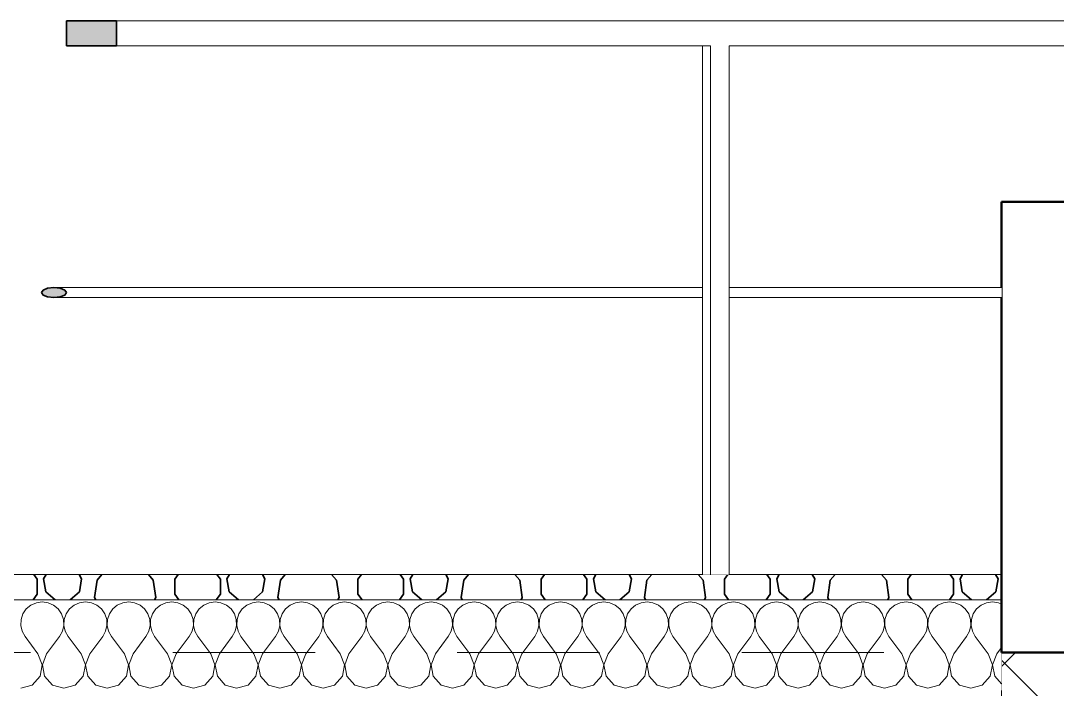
# Model space of a CAD drawing. Header units: millimetres. Extents: x -46169 to 228156, y -86316 to 18123.
# Drawn here: x 215679 to 217736, y -66402 to -65074 of the extents above; entities that cross this region are included whole.
import ezdxf

# ---------------------------------------------------------------- set-up
doc = ezdxf.new("R2010")
doc.units = ezdxf.units.MM
doc.header["$MEASUREMENT"] = 0
doc.linetypes.add('Dashed', pattern=[2822.222233, 1411.111116, -1411.111116])
doc.linetypes.add('Wipeout_Contour', pattern=[1000, 0, -1000])
for name, color, linetype, lineweight, true_color in [('0_Pen_No__105', 7, 'Continuous', 15, 0xa6a6a6), ('A-20-M_Floor_Slab_Pen_No__107', 7, 'Continuous', 15, 0xa6a6a6), ('A-20-M_Floor_Slab_Pen_No__149', 7, 'Continuous', 0, 0x2a2a2a), ('A-25-M_Wall_Ext_Existing_HUB_Pen_No__107', 7, 'Continuous', 15, 0xa6a6a6), ('A-25-M_Wall_Ext_Existing_HUB_Pen_No__27', 7, 'Continuous', 50, 0x2a2a2a), ('A-25-M_Wall_Ext_Pen_No__104', 7, 'Continuous', 15, 0xa6a6a6), ('A-25-M_Wall_Ext_Pen_No__44', 7, 'Continuous', 35, 0x444444), ('A-25-M_Wall_Ext_Pen_No__64', 7, 'Continuous', 20, 0x606060)]:
    doc.layers.add(name, color=color, linetype=linetype, lineweight=lineweight, true_color=true_color)
for name, color, linetype in [('A-20-M_Floor_Slab', 7, 'Continuous'), ('A-25-M_Wall_Ext', 7, 'Continuous'), ('A-25-M_Wall_Ext_Existing_HUB', 7, 'Continuous')]:
    doc.layers.add(name, color=color, linetype=linetype)
doc.layers.add('A-20-M_Floor_Slab_Pen_No__41', color=7, linetype='Continuous', lineweight=35)
doc.layers.add('A-25-M_Wall_Ext_Existing_HUB_Pen_No__1', color=7, linetype='Continuous', lineweight=13)

# ---------------------------------------------------------------- blocks, each defined once
blk = doc.blocks.new('Section Elem_541_3', base_point=(223698.6, -82529.3))
at = {"color": 254, "linetype": 'Wipeout_Contour', "lineweight": 0, "ltscale": 1594581.109947772}
blk.add_wipeout([(217624.4, -66534.3), (217624.4, -67359.3), (217970.4, -67359.3), (217971.6, -67359.3), (217971.6, -66329.3), (217625.6, -66329.3), (217625.6, -66534.3)], dxfattribs=at).dxf.layer = 'A-25-M_Wall_Ext_Existing_HUB'
at = {"layer": 'A-25-M_Wall_Ext_Existing_HUB_Pen_No__107', "linetype": 'Continuous'}
h = blk.add_hatch(dxfattribs=at)
h.set_pattern_fill('Concrete_Block_0003', color=256, style=0, pattern_type=2)
h.set_pattern_definition([(45, (223698.64, -82529.25), (-91.9239, 91.9239), []), (135, (223698.64, -82529.25), (91.9239, 91.9239), [])])
h.paths.add_polyline_path([(217624.4, -66534.3), (217624.4, -67359.3), (217970.4, -67359.3), (217971.6, -67359.3), (217971.6, -66329.3), (217625.6, -66329.3), (217625.6, -66534.3)])
at = {"layer": 'A-25-M_Wall_Ext_Existing_HUB_Pen_No__1', "linetype": 'Continuous', "flags": 128}
blk.add_lwpolyline([(217625.6, -66329.3), (217625.6, -66404.3), (217625.6, -66534.3)], dxfattribs=at)
blk = doc.blocks.new('*X611', base_point=(223698.6, -82529.3))
at = {"layer": 'A-20-M_Floor_Slab_Pen_No__41', "linetype": 'Continuous'}
for p, q in [((215711.6, -66183.6), (215704.8, -66174.3)), ((215711.6, -66213.1), (215711.6, -66183.6)), ((215729.5, -66174.3), (215724.5, -66182.9)), ((215724.5, -66182.9), (215729.1, -66208.7)), ((215800, -66182.9), (215795.1, -66174.3)), ((215795.5, -66208.7), (215800, -66182.9)), ((215830.7, -66185.4), (215825.8, -66219.5)), ((215840.3, -66174.3), (215830.7, -66185.4)), ((215942.1, -66185.4), (215932.4, -66174.3)), ((215947, -66219.5), (215942.1, -66185.4)), ((215991.4, -66174.3), (215984.6, -66183.6)), ((215984.6, -66183.6), (215984.6, -66213.1)), ((216075.3, -66183.6), (216068.5, -66174.3)), ((216075.3, -66213.1), (216075.3, -66183.6)), ((216093.2, -66174.3), (216088.2, -66182.9)), ((216088.2, -66182.9), (216092.8, -66208.7)), ((216163.7, -66182.9), (216158.8, -66174.3)), ((216159.2, -66208.7), (216163.7, -66182.9)), ((216194.4, -66185.4), (216189.5, -66219.5)), ((216204, -66174.3), (216194.4, -66185.4)), ((216305.8, -66185.4), (216296.1, -66174.3)), ((216310.7, -66219.5), (216305.8, -66185.4)), ((216355.1, -66174.3), (216348.3, -66183.6)), ((216348.3, -66183.6), (216348.3, -66213.1)), ((216439, -66183.6), (216432.2, -66174.3)), ((216439, -66213.1), (216439, -66183.6)), ((216456.9, -66174.3), (216451.9, -66182.9)), ((216451.9, -66182.9), (216456.5, -66208.7)), ((216527.5, -66182.9), (216522.5, -66174.3)), ((216522.9, -66208.7), (216527.5, -66182.9)), ((216558.1, -66185.4), (216553.2, -66219.5)), ((216567.8, -66174.3), (216558.1, -66185.4)), ((216669.5, -66185.4), (216659.8, -66174.3)), ((216674.4, -66219.5), (216669.5, -66185.4)), ((216718.8, -66174.3), (216712, -66183.6)), ((216712, -66183.6), (216712, -66213.1)), ((216802.7, -66183.6), (216795.9, -66174.3)), ((216802.7, -66213.1), (216802.7, -66183.6)), ((216820.6, -66174.3), (216815.6, -66182.9)), ((216815.6, -66182.9), (216820.2, -66208.7)), ((216891.2, -66182.9), (216886.2, -66174.3)), ((216886.6, -66208.7), (216891.2, -66182.9)), ((216921.8, -66185.4), (216916.9, -66219.5)), ((216931.5, -66174.3), (216921.8, -66185.4)), ((217033.2, -66185.4), (217023.5, -66174.3)), ((217038.1, -66219.5), (217033.2, -66185.4)), ((217082.5, -66174.3), (217075.7, -66183.6)), ((217075.7, -66183.6), (217075.7, -66213.1)), ((217166.4, -66183.6), (217159.6, -66174.3)), ((217166.4, -66213.1), (217166.4, -66183.6)), ((217184.3, -66174.3), (217179.3, -66182.9)), ((217179.3, -66182.9), (217183.9, -66208.7)), ((217254.9, -66182.9), (217249.9, -66174.3)), ((217250.3, -66208.7), (217254.9, -66182.9)), ((217285.5, -66185.4), (217280.6, -66219.5)), ((217295.2, -66174.3), (217285.5, -66185.4)), ((217396.9, -66185.4), (217387.2, -66174.3)), ((217401.8, -66219.5), (217396.9, -66185.4)), ((217446.2, -66174.3), (217439.4, -66183.6)), ((217439.4, -66183.6), (217439.4, -66213.1)), ((217530.1, -66183.6), (217523.3, -66174.3)), ((217530.1, -66213.1), (217530.1, -66183.6)), ((217548, -66174.3), (217543, -66182.9)), ((217543, -66182.9), (217547.6, -66208.7)), ((217618.6, -66182.9), (217613.6, -66174.3)), ((217614, -66208.7), (217618.6, -66182.9)), ((215729.1, -66208.7), (215747.6, -66224.3)), ((215777, -66224.3), (215795.5, -66208.7)), ((216092.8, -66208.7), (216111.3, -66224.3)), ((216140.7, -66224.3), (216159.2, -66208.7)), ((216456.5, -66208.7), (216475, -66224.3)), ((216504.4, -66224.3), (216522.9, -66208.7)), ((216820.2, -66208.7), (216838.7, -66224.3)), ((216868.1, -66224.3), (216886.6, -66208.7)), ((217183.9, -66208.7), (217202.4, -66224.3)), ((217231.8, -66224.3), (217250.3, -66208.7)), ((217547.6, -66208.7), (217566.1, -66224.3)), ((217595.5, -66224.3), (217614, -66208.7)), ((215703.5, -66224.3), (215711.6, -66213.1)), ((215825.8, -66219.5), (215828, -66224.3)), ((215944.8, -66224.3), (215947, -66219.5)), ((215984.6, -66213.1), (215992.7, -66224.3)), ((216067.2, -66224.3), (216075.3, -66213.1)), ((216189.5, -66219.5), (216191.7, -66224.3)), ((216308.5, -66224.3), (216310.7, -66219.5)), ((216348.3, -66213.1), (216356.4, -66224.3)), ((216430.9, -66224.3), (216439, -66213.1)), ((216553.2, -66219.5), (216555.4, -66224.3)), ((216672.2, -66224.3), (216674.4, -66219.5)), ((216712, -66213.1), (216720.1, -66224.3)), ((216794.6, -66224.3), (216802.7, -66213.1)), ((216916.9, -66219.5), (216919.1, -66224.3)), ((217035.9, -66224.3), (217038.1, -66219.5)), ((217075.7, -66213.1), (217083.8, -66224.3)), ((217158.3, -66224.3), (217166.4, -66213.1)), ((217280.6, -66219.5), (217282.8, -66224.3)), ((217399.6, -66224.3), (217401.8, -66219.5)), ((217439.4, -66213.1), (217447.5, -66224.3)), ((217522, -66224.3), (217530.1, -66213.1))]:
    blk.add_line(p, q, dxfattribs=at)
blk = doc.blocks.new('*X612', base_point=(223698.6, -82529.3))
at = {"layer": 'A-20-M_Floor_Slab_Pen_No__107', "linetype": 'Continuous'}
for p, q in [((215710.2, -66230.2), (215699.3, -66234.9)), ((215721.9, -66228.5), (215710.2, -66230.2)), ((215733.6, -66230.2), (215721.9, -66228.5)), ((215744.4, -66234.9), (215733.6, -66230.2)), ((215795.9, -66230.2), (215785.1, -66234.9)), ((215807.6, -66228.5), (215795.9, -66230.2)), ((215819.3, -66230.2), (215807.6, -66228.5)), ((215830.1, -66234.9), (215819.3, -66230.2)), ((215881.6, -66230.2), (215870.8, -66234.9)), ((215893.3, -66228.5), (215881.6, -66230.2)), ((215905, -66230.2), (215893.3, -66228.5)), ((215915.8, -66234.9), (215905, -66230.2)), ((215967.3, -66230.2), (215956.5, -66234.9)), ((215979, -66228.5), (215967.3, -66230.2)), ((215990.7, -66230.2), (215979, -66228.5)), ((216001.6, -66234.9), (215990.7, -66230.2)), ((216053, -66230.2), (216042.2, -66234.9)), ((216064.7, -66228.5), (216053, -66230.2)), ((216076.4, -66230.2), (216064.7, -66228.5)), ((216087.3, -66234.9), (216076.4, -66230.2)), ((216138.7, -66230.2), (216127.9, -66234.9)), ((216150.5, -66228.5), (216138.7, -66230.2)), ((216162.2, -66230.2), (216150.5, -66228.5)), ((216173, -66234.9), (216162.2, -66230.2)), ((216224.5, -66230.2), (216213.6, -66234.9)), ((216236.2, -66228.5), (216224.5, -66230.2)), ((216247.9, -66230.2), (216236.2, -66228.5)), ((216258.7, -66234.9), (216247.9, -66230.2)), ((216310.2, -66230.2), (216299.3, -66234.9)), ((216321.9, -66228.5), (216310.2, -66230.2)), ((216333.6, -66230.2), (216321.9, -66228.5)), ((216344.4, -66234.9), (216333.6, -66230.2)), ((216395.9, -66230.2), (216385.1, -66234.9)), ((216407.6, -66228.5), (216395.9, -66230.2)), ((216419.3, -66230.2), (216407.6, -66228.5)), ((216430.1, -66234.9), (216419.3, -66230.2)), ((216481.6, -66230.2), (216470.8, -66234.9)), ((216493.3, -66228.5), (216481.6, -66230.2)), ((216505, -66230.2), (216493.3, -66228.5)), ((216515.8, -66234.9), (216505, -66230.2)), ((216567.3, -66230.2), (216556.5, -66234.9)), ((216579, -66228.5), (216567.3, -66230.2)), ((216590.7, -66230.2), (216579, -66228.5)), ((216601.6, -66234.9), (216590.7, -66230.2)), ((216653, -66230.2), (216642.2, -66234.9)), ((216664.7, -66228.5), (216653, -66230.2)), ((216676.4, -66230.2), (216664.7, -66228.5)), ((216687.3, -66234.9), (216676.4, -66230.2)), ((216738.7, -66230.2), (216727.9, -66234.9)), ((216750.5, -66228.5), (216738.7, -66230.2)), ((216762.2, -66230.2), (216750.5, -66228.5)), ((216773, -66234.9), (216762.2, -66230.2)), ((216824.5, -66230.2), (216813.6, -66234.9)), ((216836.2, -66228.5), (216824.5, -66230.2)), ((216847.9, -66230.2), (216836.2, -66228.5)), ((216858.7, -66234.9), (216847.9, -66230.2)), ((216910.2, -66230.2), (216899.3, -66234.9)), ((216921.9, -66228.5), (216910.2, -66230.2)), ((216933.6, -66230.2), (216921.9, -66228.5)), ((216944.4, -66234.9), (216933.6, -66230.2)), ((216995.9, -66230.2), (216985.1, -66234.9)), ((217007.6, -66228.5), (216995.9, -66230.2)), ((217019.3, -66230.2), (217007.6, -66228.5)), ((217030.1, -66234.9), (217019.3, -66230.2)), ((217081.6, -66230.2), (217070.8, -66234.9)), ((217093.3, -66228.5), (217081.6, -66230.2)), ((217105, -66230.2), (217093.3, -66228.5)), ((217115.8, -66234.9), (217105, -66230.2)), ((217167.3, -66230.2), (217156.5, -66234.9)), ((217179, -66228.5), (217167.3, -66230.2)), ((217190.7, -66230.2), (217179, -66228.5)), ((217201.6, -66234.9), (217190.7, -66230.2)), ((217253, -66230.2), (217242.2, -66234.9)), ((217264.7, -66228.5), (217253, -66230.2)), ((217276.4, -66230.2), (217264.7, -66228.5)), ((217287.3, -66234.9), (217276.4, -66230.2)), ((217338.7, -66230.2), (217327.9, -66234.9)), ((217350.5, -66228.5), (217338.7, -66230.2)), ((217362.2, -66230.2), (217350.5, -66228.5)), ((217373, -66234.9), (217362.2, -66230.2)), ((217424.5, -66230.2), (217413.6, -66234.9)), ((217436.2, -66228.5), (217424.5, -66230.2)), ((217447.9, -66230.2), (217436.2, -66228.5)), ((217458.7, -66234.9), (217447.9, -66230.2)), ((217510.2, -66230.2), (217499.3, -66234.9)), ((217521.9, -66228.5), (217510.2, -66230.2)), ((217533.6, -66230.2), (217521.9, -66228.5)), ((217544.4, -66234.9), (217533.6, -66230.2)), ((217595.9, -66230.2), (217585.1, -66234.9)), ((217607.6, -66228.5), (217595.9, -66230.2)), ((217619.3, -66230.2), (217607.6, -66228.5)), ((217625.6, -66233), (217619.3, -66230.2)), ((215683.5, -66252.2), (215679.8, -66263.4)), ((215690.2, -66242.5), (215683.5, -66252.2)), ((215699.3, -66234.9), (215690.2, -66242.5)), ((215753.5, -66242.5), (215744.4, -66234.9)), ((215760.2, -66252.2), (215753.5, -66242.5)), ((215764, -66263.4), (215760.2, -66252.2)), ((215769.3, -66252.2), (215765.5, -66263.4)), ((215776, -66242.5), (215769.3, -66252.2)), ((215785.1, -66234.9), (215776, -66242.5)), ((215839.2, -66242.5), (215830.1, -66234.9)), ((215845.9, -66252.2), (215839.2, -66242.5)), ((215849.7, -66263.4), (215845.9, -66252.2)), ((215855, -66252.2), (215851.2, -66263.4)), ((215861.7, -66242.5), (215855, -66252.2)), ((215870.8, -66234.9), (215861.7, -66242.5)), ((215924.9, -66242.5), (215915.8, -66234.9)), ((215931.6, -66252.2), (215924.9, -66242.5)), ((215935.4, -66263.4), (215931.6, -66252.2)), ((215940.7, -66252.2), (215936.9, -66263.4)), ((215947.4, -66242.5), (215940.7, -66252.2)), ((215956.5, -66234.9), (215947.4, -66242.5)), ((216010.7, -66242.5), (216001.6, -66234.9)), ((216017.4, -66252.2), (216010.7, -66242.5)), ((216021.1, -66263.4), (216017.4, -66252.2)), ((216026.4, -66252.2), (216022.6, -66263.4)), ((216033.1, -66242.5), (216026.4, -66252.2)), ((216042.2, -66234.9), (216033.1, -66242.5)), ((216096.4, -66242.5), (216087.3, -66234.9)), ((216103.1, -66252.2), (216096.4, -66242.5)), ((216106.8, -66263.4), (216103.1, -66252.2)), ((216112.1, -66252.2), (216108.3, -66263.4)), ((216118.8, -66242.5), (216112.1, -66252.2)), ((216127.9, -66234.9), (216118.8, -66242.5)), ((216182.1, -66242.5), (216173, -66234.9)), ((216188.8, -66252.2), (216182.1, -66242.5)), ((216192.6, -66263.4), (216188.8, -66252.2)), ((216197.8, -66252.2), (216194.1, -66263.4)), ((216204.5, -66242.5), (216197.8, -66252.2)), ((216213.6, -66234.9), (216204.5, -66242.5)), ((216267.8, -66242.5), (216258.7, -66234.9)), ((216274.5, -66252.2), (216267.8, -66242.5)), ((216278.3, -66263.4), (216274.5, -66252.2)), ((216283.5, -66252.2), (216279.8, -66263.4)), ((216290.2, -66242.5), (216283.5, -66252.2)), ((216299.3, -66234.9), (216290.2, -66242.5)), ((216353.5, -66242.5), (216344.4, -66234.9)), ((216360.2, -66252.2), (216353.5, -66242.5)), ((216364, -66263.4), (216360.2, -66252.2)), ((216369.3, -66252.2), (216365.5, -66263.4)), ((216376, -66242.5), (216369.3, -66252.2)), ((216385.1, -66234.9), (216376, -66242.5)), ((216439.2, -66242.5), (216430.1, -66234.9)), ((216445.9, -66252.2), (216439.2, -66242.5)), ((216449.7, -66263.4), (216445.9, -66252.2)), ((216455, -66252.2), (216451.2, -66263.4)), ((216461.7, -66242.5), (216455, -66252.2)), ((216470.8, -66234.9), (216461.7, -66242.5)), ((216524.9, -66242.5), (216515.8, -66234.9)), ((216531.6, -66252.2), (216524.9, -66242.5)), ((216535.4, -66263.4), (216531.6, -66252.2)), ((216540.7, -66252.2), (216536.9, -66263.4)), ((216547.4, -66242.5), (216540.7, -66252.2)), ((216556.5, -66234.9), (216547.4, -66242.5)), ((216610.7, -66242.5), (216601.6, -66234.9)), ((216617.4, -66252.2), (216610.7, -66242.5)), ((216621.1, -66263.4), (216617.4, -66252.2)), ((216626.4, -66252.2), (216622.6, -66263.4)), ((216633.1, -66242.5), (216626.4, -66252.2)), ((216642.2, -66234.9), (216633.1, -66242.5)), ((216696.4, -66242.5), (216687.3, -66234.9)), ((216703.1, -66252.2), (216696.4, -66242.5)), ((216706.8, -66263.4), (216703.1, -66252.2)), ((216712.1, -66252.2), (216708.3, -66263.4)), ((216718.8, -66242.5), (216712.1, -66252.2)), ((216727.9, -66234.9), (216718.8, -66242.5)), ((216782.1, -66242.5), (216773, -66234.9)), ((216788.8, -66252.2), (216782.1, -66242.5)), ((216792.6, -66263.4), (216788.8, -66252.2)), ((216797.8, -66252.2), (216794.1, -66263.4)), ((216804.5, -66242.5), (216797.8, -66252.2)), ((216813.6, -66234.9), (216804.5, -66242.5)), ((216867.8, -66242.5), (216858.7, -66234.9)), ((216874.5, -66252.2), (216867.8, -66242.5)), ((216878.3, -66263.4), (216874.5, -66252.2)), ((216883.5, -66252.2), (216879.8, -66263.4)), ((216890.2, -66242.5), (216883.5, -66252.2)), ((216899.3, -66234.9), (216890.2, -66242.5)), ((216953.5, -66242.5), (216944.4, -66234.9)), ((216960.2, -66252.2), (216953.5, -66242.5)), ((216964, -66263.4), (216960.2, -66252.2)), ((216969.3, -66252.2), (216965.5, -66263.4)), ((216976, -66242.5), (216969.3, -66252.2)), ((216985.1, -66234.9), (216976, -66242.5)), ((217039.2, -66242.5), (217030.1, -66234.9)), ((217045.9, -66252.2), (217039.2, -66242.5)), ((217049.7, -66263.4), (217045.9, -66252.2)), ((217055, -66252.2), (217051.2, -66263.4)), ((217061.7, -66242.5), (217055, -66252.2)), ((217070.8, -66234.9), (217061.7, -66242.5)), ((217124.9, -66242.5), (217115.8, -66234.9)), ((217131.6, -66252.2), (217124.9, -66242.5)), ((217135.4, -66263.4), (217131.6, -66252.2)), ((217140.7, -66252.2), (217136.9, -66263.4)), ((217147.4, -66242.5), (217140.7, -66252.2)), ((217156.5, -66234.9), (217147.4, -66242.5)), ((217210.7, -66242.5), (217201.6, -66234.9)), ((217217.4, -66252.2), (217210.7, -66242.5)), ((217221.1, -66263.4), (217217.4, -66252.2)), ((217226.4, -66252.2), (217222.6, -66263.4)), ((217233.1, -66242.5), (217226.4, -66252.2)), ((217242.2, -66234.9), (217233.1, -66242.5)), ((217296.4, -66242.5), (217287.3, -66234.9)), ((217303.1, -66252.2), (217296.4, -66242.5)), ((217306.8, -66263.4), (217303.1, -66252.2)), ((217312.1, -66252.2), (217308.3, -66263.4)), ((217318.8, -66242.5), (217312.1, -66252.2)), ((217327.9, -66234.9), (217318.8, -66242.5)), ((217382.1, -66242.5), (217373, -66234.9)), ((217388.8, -66252.2), (217382.1, -66242.5)), ((217392.6, -66263.4), (217388.8, -66252.2)), ((217397.8, -66252.2), (217394.1, -66263.4)), ((217404.5, -66242.5), (217397.8, -66252.2)), ((217413.6, -66234.9), (217404.5, -66242.5)), ((217467.8, -66242.5), (217458.7, -66234.9)), ((217474.5, -66252.2), (217467.8, -66242.5)), ((217478.3, -66263.4), (217474.5, -66252.2)), ((217483.5, -66252.2), (217479.8, -66263.4)), ((217490.2, -66242.5), (217483.5, -66252.2)), ((217499.3, -66234.9), (217490.2, -66242.5)), ((217553.5, -66242.5), (217544.4, -66234.9)), ((217560.2, -66252.2), (217553.5, -66242.5)), ((217564, -66263.4), (217560.2, -66252.2)), ((217569.3, -66252.2), (217565.5, -66263.4)), ((217576, -66242.5), (217569.3, -66252.2)), ((217585.1, -66234.9), (217576, -66242.5)), ((215679.8, -66263.4), (215679.2, -66275.2)), ((215764.6, -66275.2), (215764, -66263.4)), ((215765.5, -66263.4), (215764.9, -66275.2)), ((215850.3, -66275.2), (215849.7, -66263.4)), ((215851.2, -66263.4), (215850.6, -66275.2)), ((215936, -66275.2), (215935.4, -66263.4)), ((215936.9, -66263.4), (215936.3, -66275.2)), ((216021.7, -66275.2), (216021.1, -66263.4)), ((216022.6, -66263.4), (216022.1, -66275.2)), ((216107.4, -66275.2), (216106.8, -66263.4)), ((216108.3, -66263.4), (216107.8, -66275.2)), ((216193.1, -66275.2), (216192.6, -66263.4)), ((216194.1, -66263.4), (216193.5, -66275.2)), ((216278.8, -66275.2), (216278.3, -66263.4)), ((216279.8, -66263.4), (216279.2, -66275.2)), ((216364.6, -66275.2), (216364, -66263.4)), ((216365.5, -66263.4), (216364.9, -66275.2)), ((216450.3, -66275.2), (216449.7, -66263.4)), ((216451.2, -66263.4), (216450.6, -66275.2)), ((216536, -66275.2), (216535.4, -66263.4)), ((216536.9, -66263.4), (216536.3, -66275.2)), ((216621.7, -66275.2), (216621.1, -66263.4)), ((216622.6, -66263.4), (216622.1, -66275.2)), ((216707.4, -66275.2), (216706.8, -66263.4)), ((216708.3, -66263.4), (216707.8, -66275.2)), ((216793.1, -66275.2), (216792.6, -66263.4)), ((216794.1, -66263.4), (216793.5, -66275.2)), ((216878.8, -66275.2), (216878.3, -66263.4)), ((216879.8, -66263.4), (216879.2, -66275.2)), ((216964.6, -66275.2), (216964, -66263.4)), ((216965.5, -66263.4), (216964.9, -66275.2)), ((217050.3, -66275.2), (217049.7, -66263.4)), ((217051.2, -66263.4), (217050.6, -66275.2)), ((217136, -66275.2), (217135.4, -66263.4)), ((217136.9, -66263.4), (217136.3, -66275.2)), ((217221.7, -66275.2), (217221.1, -66263.4)), ((217222.6, -66263.4), (217222.1, -66275.2)), ((217307.4, -66275.2), (217306.8, -66263.4)), ((217308.3, -66263.4), (217307.8, -66275.2)), ((217393.1, -66275.2), (217392.6, -66263.4)), ((217394.1, -66263.4), (217393.5, -66275.2)), ((217478.8, -66275.2), (217478.3, -66263.4)), ((217479.8, -66263.4), (217479.2, -66275.2)), ((217564.6, -66275.2), (217564, -66263.4)), ((217565.5, -66263.4), (217564.9, -66275.2)), ((215679.2, -66275.2), (215681.9, -66286.8)), ((215681.9, -66286.8), (215687.6, -66297.1)), ((215756.2, -66297.1), (215761.9, -66286.8)), ((215761.9, -66286.8), (215764.6, -66275.2)), ((215764.9, -66275.2), (215767.6, -66286.8)), ((215767.6, -66286.8), (215773.3, -66297.1)), ((215841.9, -66297.1), (215847.6, -66286.8)), ((215847.6, -66286.8), (215850.3, -66275.2)), ((215850.6, -66275.2), (215853.3, -66286.8)), ((215853.3, -66286.8), (215859, -66297.1)), ((215927.6, -66297.1), (215933.3, -66286.8)), ((215933.3, -66286.8), (215936, -66275.2)), ((215936.3, -66275.2), (215939, -66286.8)), ((215939, -66286.8), (215944.7, -66297.1)), ((216013.3, -66297.1), (216019, -66286.8)), ((216019, -66286.8), (216021.7, -66275.2)), ((216022.1, -66275.2), (216024.7, -66286.8)), ((216024.7, -66286.8), (216030.5, -66297.1)), ((216099, -66297.1), (216104.7, -66286.8)), ((216104.7, -66286.8), (216107.4, -66275.2)), ((216107.8, -66275.2), (216110.4, -66286.8)), ((216110.4, -66286.8), (216116.2, -66297.1)), ((216184.7, -66297.1), (216190.5, -66286.8)), ((216190.5, -66286.8), (216193.1, -66275.2)), ((216193.5, -66275.2), (216196.2, -66286.8)), ((216196.2, -66286.8), (216201.9, -66297.1)), ((216270.5, -66297.1), (216276.2, -66286.8)), ((216276.2, -66286.8), (216278.8, -66275.2)), ((216279.2, -66275.2), (216281.9, -66286.8)), ((216281.9, -66286.8), (216287.6, -66297.1)), ((216356.2, -66297.1), (216361.9, -66286.8)), ((216361.9, -66286.8), (216364.6, -66275.2)), ((216364.9, -66275.2), (216367.6, -66286.8)), ((216367.6, -66286.8), (216373.3, -66297.1)), ((216441.9, -66297.1), (216447.6, -66286.8)), ((216447.6, -66286.8), (216450.3, -66275.2)), ((216450.6, -66275.2), (216453.3, -66286.8)), ((216453.3, -66286.8), (216459, -66297.1)), ((216527.6, -66297.1), (216533.3, -66286.8)), ((216533.3, -66286.8), (216536, -66275.2)), ((216536.3, -66275.2), (216539, -66286.8)), ((216539, -66286.8), (216544.7, -66297.1)), ((216613.3, -66297.1), (216619, -66286.8)), ((216619, -66286.8), (216621.7, -66275.2)), ((216622.1, -66275.2), (216624.7, -66286.8)), ((216624.7, -66286.8), (216630.5, -66297.1)), ((216699, -66297.1), (216704.7, -66286.8)), ((216704.7, -66286.8), (216707.4, -66275.2)), ((216707.8, -66275.2), (216710.4, -66286.8)), ((216710.4, -66286.8), (216716.2, -66297.1)), ((216784.7, -66297.1), (216790.5, -66286.8)), ((216790.5, -66286.8), (216793.1, -66275.2)), ((216793.5, -66275.2), (216796.2, -66286.8)), ((216796.2, -66286.8), (216801.9, -66297.1)), ((216870.5, -66297.1), (216876.2, -66286.8)), ((216876.2, -66286.8), (216878.8, -66275.2)), ((216879.2, -66275.2), (216881.9, -66286.8)), ((216881.9, -66286.8), (216887.6, -66297.1)), ((216956.2, -66297.1), (216961.9, -66286.8)), ((216961.9, -66286.8), (216964.6, -66275.2)), ((216964.9, -66275.2), (216967.6, -66286.8)), ((216967.6, -66286.8), (216973.3, -66297.1)), ((217041.9, -66297.1), (217047.6, -66286.8)), ((217047.6, -66286.8), (217050.3, -66275.2)), ((217050.6, -66275.2), (217053.3, -66286.8)), ((217053.3, -66286.8), (217059, -66297.1)), ((217127.6, -66297.1), (217133.3, -66286.8)), ((217133.3, -66286.8), (217136, -66275.2)), ((217136.3, -66275.2), (217139, -66286.8)), ((217139, -66286.8), (217144.7, -66297.1)), ((217213.3, -66297.1), (217219, -66286.8)), ((217219, -66286.8), (217221.7, -66275.2)), ((217222.1, -66275.2), (217224.7, -66286.8)), ((217224.7, -66286.8), (217230.5, -66297.1)), ((217299, -66297.1), (217304.7, -66286.8)), ((217304.7, -66286.8), (217307.4, -66275.2)), ((217307.8, -66275.2), (217310.4, -66286.8)), ((217310.4, -66286.8), (217316.2, -66297.1)), ((217384.7, -66297.1), (217390.5, -66286.8)), ((217390.5, -66286.8), (217393.1, -66275.2)), ((217393.5, -66275.2), (217396.2, -66286.8)), ((217396.2, -66286.8), (217401.9, -66297.1)), ((217470.5, -66297.1), (217476.2, -66286.8)), ((217476.2, -66286.8), (217478.8, -66275.2)), ((217479.2, -66275.2), (217481.9, -66286.8)), ((217481.9, -66286.8), (217487.6, -66297.1)), ((217556.2, -66297.1), (217561.9, -66286.8)), ((217561.9, -66286.8), (217564.6, -66275.2)), ((217564.9, -66275.2), (217567.6, -66286.8)), ((217567.6, -66286.8), (217573.3, -66297.1)), ((215713.3, -66331.4), (215687.6, -66297.1)), ((215730.5, -66331.4), (215756.2, -66297.1)), ((215799, -66331.4), (215773.3, -66297.1)), ((215816.2, -66331.4), (215841.9, -66297.1)), ((215884.7, -66331.4), (215859, -66297.1)), ((215901.9, -66331.4), (215927.6, -66297.1)), ((215970.5, -66331.4), (215944.7, -66297.1)), ((215987.6, -66331.4), (216013.3, -66297.1)), ((216056.2, -66331.4), (216030.5, -66297.1)), ((216073.3, -66331.4), (216099, -66297.1)), ((216141.9, -66331.4), (216116.2, -66297.1)), ((216159, -66331.4), (216184.7, -66297.1)), ((216227.6, -66331.4), (216201.9, -66297.1)), ((216244.7, -66331.4), (216270.5, -66297.1)), ((216313.3, -66331.4), (216287.6, -66297.1)), ((216330.5, -66331.4), (216356.2, -66297.1)), ((216399, -66331.4), (216373.3, -66297.1)), ((216416.2, -66331.4), (216441.9, -66297.1)), ((216484.7, -66331.4), (216459, -66297.1)), ((216501.9, -66331.4), (216527.6, -66297.1)), ((216570.5, -66331.4), (216544.7, -66297.1)), ((216587.6, -66331.4), (216613.3, -66297.1)), ((216656.2, -66331.4), (216630.5, -66297.1)), ((216673.3, -66331.4), (216699, -66297.1)), ((216741.9, -66331.4), (216716.2, -66297.1)), ((216759, -66331.4), (216784.7, -66297.1)), ((216827.6, -66331.4), (216801.9, -66297.1)), ((216844.7, -66331.4), (216870.5, -66297.1)), ((216913.3, -66331.4), (216887.6, -66297.1)), ((216930.5, -66331.4), (216956.2, -66297.1)), ((216999, -66331.4), (216973.3, -66297.1)), ((217016.2, -66331.4), (217041.9, -66297.1)), ((217084.7, -66331.4), (217059, -66297.1)), ((217101.9, -66331.4), (217127.6, -66297.1)), ((217170.5, -66331.4), (217144.7, -66297.1)), ((217187.6, -66331.4), (217213.3, -66297.1)), ((217256.2, -66331.4), (217230.5, -66297.1)), ((217273.3, -66331.4), (217299, -66297.1)), ((217341.9, -66331.4), (217316.2, -66297.1)), ((217359, -66331.4), (217384.7, -66297.1)), ((217427.6, -66331.4), (217401.9, -66297.1)), ((217444.7, -66331.4), (217470.5, -66297.1)), ((217513.3, -66331.4), (217487.6, -66297.1)), ((217530.5, -66331.4), (217556.2, -66297.1)), ((217599, -66331.4), (217573.3, -66297.1)), ((215721.7, -66353.3), (215713.3, -66331.4)), ((215730.5, -66331.4), (215722.1, -66353.3)), ((215807.4, -66353.3), (215799, -66331.4)), ((215816.2, -66331.4), (215807.8, -66353.3)), ((215893.1, -66353.3), (215884.7, -66331.4)), ((215901.9, -66331.4), (215893.5, -66353.3)), ((215978.8, -66353.3), (215970.5, -66331.4)), ((215987.6, -66331.4), (215979.2, -66353.3)), ((216064.6, -66353.3), (216056.2, -66331.4)), ((216073.3, -66331.4), (216064.9, -66353.3)), ((216150.3, -66353.3), (216141.9, -66331.4)), ((216159, -66331.4), (216150.6, -66353.3)), ((216236, -66353.3), (216227.6, -66331.4)), ((216244.7, -66331.4), (216236.3, -66353.3)), ((216321.7, -66353.3), (216313.3, -66331.4)), ((216330.5, -66331.4), (216322.1, -66353.3)), ((216407.4, -66353.3), (216399, -66331.4)), ((216416.2, -66331.4), (216407.8, -66353.3)), ((216493.1, -66353.3), (216484.7, -66331.4)), ((216501.9, -66331.4), (216493.5, -66353.3)), ((216578.8, -66353.3), (216570.5, -66331.4)), ((216587.6, -66331.4), (216579.2, -66353.3)), ((216664.6, -66353.3), (216656.2, -66331.4)), ((216673.3, -66331.4), (216664.9, -66353.3)), ((216750.3, -66353.3), (216741.9, -66331.4)), ((216759, -66331.4), (216750.6, -66353.3)), ((216836, -66353.3), (216827.6, -66331.4)), ((216844.7, -66331.4), (216836.3, -66353.3)), ((216921.7, -66353.3), (216913.3, -66331.4)), ((216930.5, -66331.4), (216922.1, -66353.3)), ((217007.4, -66353.3), (216999, -66331.4)), ((217016.2, -66331.4), (217007.8, -66353.3)), ((217093.1, -66353.3), (217084.7, -66331.4)), ((217101.9, -66331.4), (217093.5, -66353.3)), ((217178.8, -66353.3), (217170.5, -66331.4)), ((217187.6, -66331.4), (217179.2, -66353.3)), ((217264.6, -66353.3), (217256.2, -66331.4)), ((217273.3, -66331.4), (217264.9, -66353.3)), ((217350.3, -66353.3), (217341.9, -66331.4)), ((217359, -66331.4), (217350.6, -66353.3)), ((217436, -66353.3), (217427.6, -66331.4)), ((217444.7, -66331.4), (217436.3, -66353.3)), ((217521.7, -66353.3), (217513.3, -66331.4)), ((217530.5, -66331.4), (217522.1, -66353.3)), ((217607.4, -66353.3), (217599, -66331.4)), ((217616.2, -66331.4), (217607.8, -66353.3)), ((217616.2, -66331.4), (217625.6, -66318.8)), ((215717.4, -66376.3), (215721.7, -66353.3)), ((215722.1, -66353.3), (215726.4, -66376.3)), ((215803.1, -66376.3), (215807.4, -66353.3)), ((215807.8, -66353.3), (215812.1, -66376.3)), ((215888.8, -66376.3), (215893.1, -66353.3)), ((215893.5, -66353.3), (215897.8, -66376.3)), ((215974.5, -66376.3), (215978.8, -66353.3)), ((215979.2, -66353.3), (215983.5, -66376.3)), ((216060.2, -66376.3), (216064.6, -66353.3)), ((216064.9, -66353.3), (216069.3, -66376.3)), ((216145.9, -66376.3), (216150.3, -66353.3)), ((216150.6, -66353.3), (216155, -66376.3)), ((216231.6, -66376.3), (216236, -66353.3)), ((216236.3, -66353.3), (216240.7, -66376.3)), ((216317.4, -66376.3), (216321.7, -66353.3)), ((216322.1, -66353.3), (216326.4, -66376.3)), ((216403.1, -66376.3), (216407.4, -66353.3)), ((216407.8, -66353.3), (216412.1, -66376.3)), ((216488.8, -66376.3), (216493.1, -66353.3)), ((216493.5, -66353.3), (216497.8, -66376.3)), ((216574.5, -66376.3), (216578.8, -66353.3)), ((216579.2, -66353.3), (216583.5, -66376.3)), ((216660.2, -66376.3), (216664.6, -66353.3)), ((216664.9, -66353.3), (216669.3, -66376.3)), ((216745.9, -66376.3), (216750.3, -66353.3)), ((216750.6, -66353.3), (216755, -66376.3)), ((216831.6, -66376.3), (216836, -66353.3)), ((216836.3, -66353.3), (216840.7, -66376.3)), ((216917.4, -66376.3), (216921.7, -66353.3)), ((216922.1, -66353.3), (216926.4, -66376.3)), ((217003.1, -66376.3), (217007.4, -66353.3)), ((217007.8, -66353.3), (217012.1, -66376.3)), ((217088.8, -66376.3), (217093.1, -66353.3)), ((217093.5, -66353.3), (217097.8, -66376.3)), ((217174.5, -66376.3), (217178.8, -66353.3)), ((217179.2, -66353.3), (217183.5, -66376.3)), ((217260.2, -66376.3), (217264.6, -66353.3)), ((217264.9, -66353.3), (217269.3, -66376.3)), ((217345.9, -66376.3), (217350.3, -66353.3)), ((217350.6, -66353.3), (217355, -66376.3)), ((217431.6, -66376.3), (217436, -66353.3)), ((217436.3, -66353.3), (217440.7, -66376.3)), ((217517.4, -66376.3), (217521.7, -66353.3)), ((217522.1, -66353.3), (217526.4, -66376.3)), ((217603.1, -66376.3), (217607.4, -66353.3)), ((217607.8, -66353.3), (217612.1, -66376.3)), ((215679, -66400), (215701.6, -66393.6)), ((215701.6, -66393.6), (215717.4, -66376.3)), ((215726.4, -66376.3), (215742.2, -66393.6)), ((215742.2, -66393.6), (215764.7, -66400)), ((215764.7, -66400), (215787.3, -66393.6)), ((215787.3, -66393.6), (215803.1, -66376.3)), ((215812.1, -66376.3), (215827.9, -66393.6)), ((215827.9, -66393.6), (215850.5, -66400)), ((215850.5, -66400), (215873, -66393.6)), ((215873, -66393.6), (215888.8, -66376.3)), ((215897.8, -66376.3), (215913.6, -66393.6)), ((215913.6, -66393.6), (215936.2, -66400)), ((215936.2, -66400), (215958.7, -66393.6)), ((215958.7, -66393.6), (215974.5, -66376.3)), ((215983.5, -66376.3), (215999.3, -66393.6)), ((215999.3, -66393.6), (216021.9, -66400)), ((216021.9, -66400), (216044.4, -66393.6)), ((216044.4, -66393.6), (216060.2, -66376.3)), ((216069.3, -66376.3), (216085.1, -66393.6)), ((216085.1, -66393.6), (216107.6, -66400)), ((216107.6, -66400), (216130.1, -66393.6)), ((216130.1, -66393.6), (216145.9, -66376.3)), ((216155, -66376.3), (216170.8, -66393.6)), ((216170.8, -66393.6), (216193.3, -66400)), ((216193.3, -66400), (216215.8, -66393.6)), ((216215.8, -66393.6), (216231.6, -66376.3)), ((216240.7, -66376.3), (216256.5, -66393.6)), ((216256.5, -66393.6), (216279, -66400)), ((216279, -66400), (216301.6, -66393.6)), ((216301.6, -66393.6), (216317.4, -66376.3)), ((216326.4, -66376.3), (216342.2, -66393.6)), ((216342.2, -66393.6), (216364.7, -66400)), ((216364.7, -66400), (216387.3, -66393.6)), ((216387.3, -66393.6), (216403.1, -66376.3)), ((216412.1, -66376.3), (216427.9, -66393.6)), ((216427.9, -66393.6), (216450.5, -66400)), ((216450.5, -66400), (216473, -66393.6)), ((216473, -66393.6), (216488.8, -66376.3)), ((216497.8, -66376.3), (216513.6, -66393.6)), ((216513.6, -66393.6), (216536.2, -66400)), ((216536.2, -66400), (216558.7, -66393.6)), ((216558.7, -66393.6), (216574.5, -66376.3)), ((216583.5, -66376.3), (216599.3, -66393.6)), ((216599.3, -66393.6), (216621.9, -66400)), ((216621.9, -66400), (216644.4, -66393.6)), ((216644.4, -66393.6), (216660.2, -66376.3)), ((216669.3, -66376.3), (216685.1, -66393.6)), ((216685.1, -66393.6), (216707.6, -66400)), ((216707.6, -66400), (216730.1, -66393.6)), ((216730.1, -66393.6), (216745.9, -66376.3)), ((216755, -66376.3), (216770.8, -66393.6)), ((216770.8, -66393.6), (216793.3, -66400)), ((216793.3, -66400), (216815.8, -66393.6)), ((216815.8, -66393.6), (216831.6, -66376.3)), ((216840.7, -66376.3), (216856.5, -66393.6)), ((216856.5, -66393.6), (216879, -66400)), ((216879, -66400), (216901.6, -66393.6)), ((216901.6, -66393.6), (216917.4, -66376.3)), ((216926.4, -66376.3), (216942.2, -66393.6)), ((216942.2, -66393.6), (216964.7, -66400)), ((216964.7, -66400), (216987.3, -66393.6)), ((216987.3, -66393.6), (217003.1, -66376.3)), ((217012.1, -66376.3), (217027.9, -66393.6)), ((217027.9, -66393.6), (217050.5, -66400)), ((217050.5, -66400), (217073, -66393.6)), ((217073, -66393.6), (217088.8, -66376.3)), ((217097.8, -66376.3), (217113.6, -66393.6)), ((217113.6, -66393.6), (217136.2, -66400)), ((217136.2, -66400), (217158.7, -66393.6)), ((217158.7, -66393.6), (217174.5, -66376.3)), ((217183.5, -66376.3), (217199.3, -66393.6)), ((217199.3, -66393.6), (217221.9, -66400)), ((217221.9, -66400), (217244.4, -66393.6)), ((217244.4, -66393.6), (217260.2, -66376.3)), ((217269.3, -66376.3), (217285.1, -66393.6)), ((217285.1, -66393.6), (217307.6, -66400)), ((217307.6, -66400), (217330.1, -66393.6)), ((217330.1, -66393.6), (217345.9, -66376.3)), ((217355, -66376.3), (217370.8, -66393.6)), ((217370.8, -66393.6), (217393.3, -66400)), ((217393.3, -66400), (217415.8, -66393.6)), ((217415.8, -66393.6), (217431.6, -66376.3)), ((217440.7, -66376.3), (217456.5, -66393.6)), ((217456.5, -66393.6), (217479, -66400)), ((217479, -66400), (217501.6, -66393.6)), ((217501.6, -66393.6), (217517.4, -66376.3)), ((217526.4, -66376.3), (217542.2, -66393.6)), ((217542.2, -66393.6), (217564.7, -66400)), ((217564.7, -66400), (217587.3, -66393.6)), ((217587.3, -66393.6), (217603.1, -66376.3)), ((217612.1, -66376.3), (217625.6, -66391.1))]:
    blk.add_line(p, q, dxfattribs=at)
blk = doc.blocks.new('Section Elem_551_3', base_point=(223698.6, -82529.3))
at = {"color": 254, "linetype": 'Wipeout_Contour', "lineweight": 0, "ltscale": 893805.784715}
blk.add_wipeout([(217625.6, -66224.3), (217625.6, -66174.3), (209207.6, -66174.3), (209207.6, -66224.3)], dxfattribs=at).dxf.layer = 'A-20-M_Floor_Slab'
at = {"layer": 'A-20-M_Floor_Slab_Pen_No__149', "linetype": 'Continuous'}
blk.add_line((217625.6, -66174.3), (209207.6, -66174.3), dxfattribs=at)
at = {"layer": 'A-20-M_Floor_Slab'}
blk.add_blockref('*X611', (223698.6, -82529.3), dxfattribs=at)
at = {"color": 254, "linetype": 'Wipeout_Contour', "lineweight": 0, "ltscale": 893942.276635}
blk.add_wipeout([(217625.6, -66404.3), (217625.6, -66224.3), (209207.6, -66224.3), (209207.6, -66404.3)], dxfattribs=at).dxf.layer = 'A-20-M_Floor_Slab'
at = {"layer": 'A-20-M_Floor_Slab_Pen_No__149', "linetype": 'Continuous'}
blk.add_line((217625.6, -66224.3), (209207.6, -66224.3), dxfattribs=at)
at = {"layer": 'A-20-M_Floor_Slab'}
blk.add_blockref('*X612', (223698.6, -82529.3), dxfattribs=at)
blk = doc.blocks.new('Section Elem_553_3', base_point=(223698.6, -82529.3))
at = {"color": 254, "linetype": 'Wipeout_Contour', "lineweight": 0, "ltscale": 911769.529429}
blk.add_wipeout([(217625.6, -65434.3), (217625.6, -66329.3), (218801.3, -66329.3), (218801.3, -65434.3)], dxfattribs=at).dxf.layer = 'A-25-M_Wall_Ext_Existing_HUB'
at = {"layer": 'A-25-M_Wall_Ext_Existing_HUB_Pen_No__107', "linetype": 'Continuous'}
h = blk.add_hatch(dxfattribs=at)
h.set_pattern_fill('613_01__ad_AR_SAND_0003', color=256, style=0, pattern_type=2)
h.set_pattern_definition([(103.994, (223698.6, -82529.25), (-1137.956, 451.32), [0, -965.2, 0, -1079.5, 0, -1031.875]), (73.994, (223698.6, -82529.3), (-1195.13, 1745.31), [0, -520.7, 0, -869.95, 0, -333.375]), (33.994, (223387.1, -83245.5), (785.414, 1814.82), [0, -317.5, 0, -1143, 0, -1492.25]), (23.994, (223387.1, -83245.5), (250.28, 1972.77), [0, -158.75, 0, -749.3, 0, -857.25])])
h.paths.add_polyline_path([(217625.6, -65434.3), (217625.6, -66329.3), (218801.3, -66329.3), (218801.3, -65434.3)])
at = {"layer": 'A-25-M_Wall_Ext_Existing_HUB_Pen_No__27', "linetype": 'Continuous'}
for p, q in [((217625.6, -65434.3), (217625.6, -66174.3)), ((218801.3, -65434.3), (217625.6, -65434.3))]:
    blk.add_line(p, q, dxfattribs=at)
at = {"layer": 'A-25-M_Wall_Ext_Existing_HUB_Pen_No__27', "linetype": 'Continuous', "flags": 128}
for points in [[(217625.6, -66174.3), (217625.6, -66224.3), (217625.6, -66329.3)], [(218547.1, -66329.3), (218256.9, -66329.3), (217971.6, -66329.3), (217625.6, -66329.3)]]:
    blk.add_lwpolyline(points, dxfattribs=at)
blk = doc.blocks.new('Section Elem_557_3', base_point=(223698.6, -82529.3))
at = {"color": 254, "linetype": 'Wipeout_Contour', "lineweight": 0, "ltscale": 909120.068152}
blk.add_wipeout([(217066.4, -65074.3), (217066.4, -65124.3), (218448.2, -65124.3), (218448.2, -65074.3)], dxfattribs=at).dxf.layer = 'A-25-M_Wall_Ext'
at = {"color": 254, "linetype": 'Wipeout_Contour', "lineweight": 0, "ltscale": 908161.07327}
blk.add_wipeout([(217084.7, -65605.6), (217625.6, -65605.6), (217625.6, -65604.3), (217084.7, -65604.3)], dxfattribs=at).dxf.layer = 'A-25-M_Wall_Ext'
at = {"layer": 'A-25-M_Wall_Ext_Pen_No__64', "linetype": 'Continuous'}
blk.add_line((217066.4, -65074.3), (218448.2, -65074.3), dxfattribs=at)
at = {"color": 254, "linetype": 'Wipeout_Contour', "lineweight": 0, "ltscale": 911872.964029}
blk.add_wipeout([(218429.9, -65124.3), (218413.8, -65124.3), (218413.8, -65434.3), (218429.9, -65434.3)], dxfattribs=at).dxf.layer = 'A-25-M_Wall_Ext'
at = {"color": 254, "linetype": 'Wipeout_Contour', "lineweight": 0, "ltscale": 908163.962927}
blk.add_wipeout([(217084.7, -65609.3), (217625.6, -65609.3), (217625.6, -65605.6), (217084.7, -65605.6)], dxfattribs=at).dxf.layer = 'A-25-M_Wall_Ext'
at = {"layer": 'A-25-M_Wall_Ext_Pen_No__64', "linetype": 'Continuous'}
blk.add_line((218413.8, -65434.3), (218413.8, -65124.3), dxfattribs=at)
at = {"color": 254, "linetype": 'Wipeout_Contour', "lineweight": 0, "ltscale": 911974.012553}
blk.add_wipeout([(218429.9, -65124.3), (218429.9, -65434.3), (218466.5, -65434.3), (218466.5, -65124.3)], dxfattribs=at).dxf.layer = 'A-25-M_Wall_Ext'
at = {"color": 254, "linetype": 'Wipeout_Contour', "lineweight": 0, "ltscale": 908168.968167}
blk.add_wipeout([(217084.7, -65614.3), (217625.6, -65614.3), (217625.6, -65609.3), (217084.7, -65609.3)], dxfattribs=at).dxf.layer = 'A-25-M_Wall_Ext'
at = {"layer": 'A-25-M_Wall_Ext_Pen_No__64', "linetype": 'Continuous'}
for p, q in [((217084.7, -65124.3), (218429.9, -65124.3)), ((218429.9, -65434.3), (218429.9, -65124.3)), ((218466.5, -65434.3), (218466.5, -65124.3))]:
    blk.add_line(p, q, dxfattribs=at)
at = {"color": 254, "linetype": 'Wipeout_Contour', "lineweight": 0, "ltscale": 908174.74808}
blk.add_wipeout([(217084.7, -65619.3), (217625.6, -65619.3), (217625.6, -65614.3), (217084.7, -65614.3)], dxfattribs=at).dxf.layer = 'A-25-M_Wall_Ext'
at = {"layer": 'A-25-M_Wall_Ext_Pen_No__64', "linetype": 'Continuous'}
blk.add_line((217084.7, -65604.3), (217625.6, -65604.3), dxfattribs=at)
at = {"color": 254, "linetype": 'Wipeout_Contour', "lineweight": 0, "ltscale": 908179.753923}
blk.add_wipeout([(217084.7, -65622.9), (217625.6, -65622.9), (217625.6, -65619.3), (217084.7, -65619.3)], dxfattribs=at).dxf.layer = 'A-25-M_Wall_Ext'
at = {"color": 254, "linetype": 'Wipeout_Contour', "lineweight": 0, "ltscale": 908182.644156}
blk.add_wipeout([(217084.7, -65622.9), (217084.7, -65624.3), (217625.6, -65624.3), (217625.6, -65622.9)], dxfattribs=at).dxf.layer = 'A-25-M_Wall_Ext'
at = {"layer": 'A-25-M_Wall_Ext_Pen_No__64', "linetype": 'Continuous'}
blk.add_line((217084.7, -65624.3), (217625.6, -65624.3), dxfattribs=at)
blk = doc.blocks.new('Section Elem_558_3', base_point=(223698.6, -82529.3))
at = {"layer": 'A-25-M_Wall_Ext_Pen_No__44', "linetype": 'Continuous'}
for p, q in [((215769.7, -65074.3), (215769.7, -65124.3)), ((215723.4, -65609.3), (215720.1, -65614.3)), ((215720.1, -65614.3), (215723.4, -65619.3))]:
    blk.add_line(p, q, dxfattribs=at)
at = {"color": 254, "linetype": 'Wipeout_Contour', "lineweight": 0, "ltscale": 904178.667935}
blk.add_wipeout([(215868.9, -65074.3), (215868.9, -65124.3), (217066.4, -65124.3), (217066.4, -65074.3)], dxfattribs=at).dxf.layer = 'A-25-M_Wall_Ext'
at = {"layer": 'A-25-M_Wall_Ext_Pen_No__104', "linetype": 'Continuous'}
blk.add_hatch(color=256, dxfattribs=at).paths.add_polyline_path([(215769.7, -65124.3), (215868.9, -65124.3), (215868.9, -65074.3), (215769.7, -65074.3)])
at = {"layer": 'A-25-M_Wall_Ext_Pen_No__44', "linetype": 'Continuous'}
for p, q in [((215868.9, -65074.3), (215769.7, -65074.3)), ((215868.9, -65074.3), (215868.9, -65124.3)), ((215868.9, -65124.3), (215769.7, -65124.3))]:
    blk.add_line(p, q, dxfattribs=at)
at = {"layer": 'A-25-M_Wall_Ext_Pen_No__64', "linetype": 'Continuous'}
blk.add_line((215868.9, -65074.3), (217066.4, -65074.3), dxfattribs=at)
at = {"color": 254, "linetype": 'Wipeout_Contour', "lineweight": 0, "ltscale": 907007.904024}
blk.add_wipeout([(217032, -66174.3), (217048.1, -66174.3), (217048.1, -65124.3), (217032, -65124.3)], dxfattribs=at).dxf.layer = 'A-25-M_Wall_Ext'
at = {"color": 254, "linetype": 'Wipeout_Contour', "lineweight": 0, "ltscale": 907108.85191}
blk.add_wipeout([(217048.1, -66174.3), (217084.7, -66174.3), (217084.7, -65124.3), (217048.1, -65124.3)], dxfattribs=at).dxf.layer = 'A-25-M_Wall_Ext'
at = {"color": 254, "linetype": 'Wipeout_Contour', "lineweight": 0, "ltscale": 904471.895511}
blk.add_wipeout([(215744.9, -65604.3), (215757.3, -65605.6), (217032, -65605.6), (217032, -65604.3)], dxfattribs=at).dxf.layer = 'A-25-M_Wall_Ext'
at = {"layer": 'A-25-M_Wall_Ext_Pen_No__64', "linetype": 'Continuous'}
for p, q in [((215868.9, -65124.3), (217048.1, -65124.3)), ((217048.1, -66174.3), (217048.1, -65124.3)), ((217084.7, -66174.3), (217084.7, -65124.3))]:
    blk.add_line(p, q, dxfattribs=at)
at = {"color": 254, "linetype": 'Wipeout_Contour', "lineweight": 0, "ltscale": 904495.349927}
blk.add_wipeout([(217032, -65605.6), (215757.3, -65605.6), (215766.4, -65609.3), (217032, -65609.3)], dxfattribs=at).dxf.layer = 'A-25-M_Wall_Ext'
at = {"color": 254, "linetype": 'Wipeout_Contour', "lineweight": 0, "ltscale": 904512.244664}
blk.add_wipeout([(215766.4, -65609.3), (215769.7, -65614.3), (217032, -65614.3), (217032, -65609.3)], dxfattribs=at).dxf.layer = 'A-25-M_Wall_Ext'
at = {"color": 254, "linetype": 'Wipeout_Contour', "lineweight": 0, "ltscale": 904518.04799}
blk.add_wipeout([(215769.7, -65614.3), (215766.4, -65619.3), (217032, -65619.3), (217032, -65614.3)], dxfattribs=at).dxf.layer = 'A-25-M_Wall_Ext'
at = {"layer": 'A-25-M_Wall_Ext_Pen_No__64', "linetype": 'Continuous'}
blk.add_line((215744.9, -65604.3), (217032, -65604.3), dxfattribs=at)
at = {"color": 254, "linetype": 'Wipeout_Contour', "lineweight": 0, "ltscale": 904511.205102}
blk.add_wipeout([(215757.3, -65622.9), (217032, -65622.9), (217032, -65619.3), (215766.4, -65619.3)], dxfattribs=at).dxf.layer = 'A-25-M_Wall_Ext'
at = {"layer": 'A-25-M_Wall_Ext_Pen_No__44', "linetype": 'Continuous', "flags": 128}
blk.add_lwpolyline([(215766.4, -65609.3), (215757.3, -65605.6), (215744.9, -65604.3), (215732.5, -65605.6), (215723.4, -65609.3)], dxfattribs=at)
at = {"color": 254, "linetype": 'Wipeout_Contour', "lineweight": 0, "ltscale": 904493.554532}
blk.add_wipeout([(215744.9, -65624.3), (217032, -65624.3), (217032, -65622.9), (215757.3, -65622.9)], dxfattribs=at).dxf.layer = 'A-25-M_Wall_Ext'
at = {"layer": 'A-25-M_Wall_Ext_Pen_No__104', "linetype": 'Continuous'}
blk.add_hatch(color=256, dxfattribs=at).paths.add_polyline_path([(215732.5, -65622.9), (215744.9, -65624.3), (215757.3, -65622.9), (215766.4, -65619.3), (215769.7, -65614.3), (215766.4, -65609.3), (215757.3, -65605.6), (215744.9, -65604.3), (215732.5, -65605.6), (215723.4, -65609.3), (215720.1, -65614.3), (215723.4, -65619.3)])
at = {"layer": 'A-25-M_Wall_Ext_Pen_No__44', "linetype": 'Continuous'}
for p, q in [((215766.4, -65609.3), (215769.7, -65614.3)), ((215769.7, -65614.3), (215766.4, -65619.3))]:
    blk.add_line(p, q, dxfattribs=at)
at = {"layer": 'A-25-M_Wall_Ext_Pen_No__44', "linetype": 'Continuous', "flags": 128}
blk.add_lwpolyline([(215723.4, -65619.3), (215732.5, -65622.9), (215744.9, -65624.3), (215757.3, -65622.9), (215766.4, -65619.3)], dxfattribs=at)
at = {"layer": 'A-25-M_Wall_Ext_Pen_No__64', "linetype": 'Continuous'}
for p, q in [((217032, -66174.3), (217032, -65124.3)), ((215744.9, -65624.3), (217032, -65624.3))]:
    blk.add_line(p, q, dxfattribs=at)
blk = doc.blocks.new('A03 Atria and Internal Elevatio_STORY_MARKER', base_point=(223698.6, -82529.3))
at = {"layer": '0_Pen_No__105', "linetype": 'Dashed', "ltscale": 0.2}
blk.add_line((209207.6, -66329.3), (223865.7, -66329.3), dxfattribs=at)

msp = doc.modelspace()

# ---------------------------------------------------------------- block references
at = {"layer": 'A-25-M_Wall_Ext_Existing_HUB'}
msp.add_blockref('Section Elem_541_3', (223698.6, -82529.3), dxfattribs=at)

# ---------------------------------------------------------------- next in the draw order: block references
at = {"layer": 'A-20-M_Floor_Slab'}
msp.add_blockref('Section Elem_551_3', (223698.6, -82529.3), dxfattribs=at)

# ---------------------------------------------------------------- next in the draw order: block references
at = {"layer": 'A-25-M_Wall_Ext_Existing_HUB'}
msp.add_blockref('Section Elem_553_3', (223698.6, -82529.3), dxfattribs=at)

# ---------------------------------------------------------------- next in the draw order: block references
at = {"layer": 'A-25-M_Wall_Ext'}
msp.add_blockref('Section Elem_557_3', (223698.6, -82529.3), dxfattribs=at)

# ---------------------------------------------------------------- next in the draw order: block references
msp.add_blockref('Section Elem_558_3', (223698.6, -82529.3), dxfattribs=at)

# ---------------------------------------------------------------- next in the draw order: block references
at = {"linetype": 'Continuous', "lineweight": 0}
msp.add_blockref('A03 Atria and Internal Elevatio_STORY_MARKER', (223698.6, -82529.3), dxfattribs=at)

doc.saveas('drawing.dxf')
